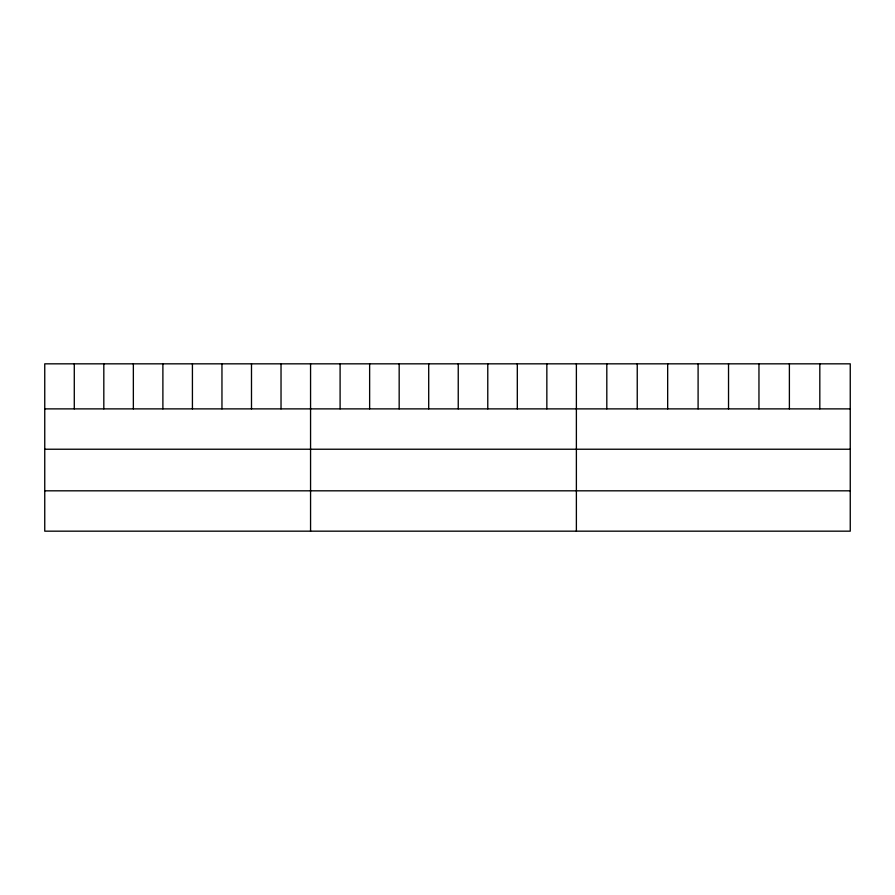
<?xml version="1.0" encoding="UTF-8"?>
<svg xmlns="http://www.w3.org/2000/svg" width="895" height="895" viewBox="0 0 895 895"><rect width="100%" height="100%" fill="white"/><g stroke="black" fill="none" stroke-linecap="round" stroke-linejoin="round"><path stroke-width="1.34" d="M850.25 408.881L850.25 531.171L44.75 531.171L44.75 363.829L850.25 363.829L850.25 408.881L44.75 408.881M44.75 449.234L850.25 449.234M44.75 490.818L850.25 490.818M819.82 363.829L819.82 408.881M789.39 363.829L789.39 408.881M758.96 363.829L758.96 408.881M728.53 363.829L728.53 408.881M698.1 363.829L698.1 408.881M667.67 363.829L667.67 408.881M637.24 363.829L637.24 408.881M606.81 363.829L606.81 408.881M576.38 363.829L576.38 531.171M546.845 363.829L546.845 408.881M517.31 363.829L517.31 408.881M487.775 363.829L487.775 408.881M458.24 363.829L458.24 408.881M428.705 363.829L428.705 408.881M399.17 363.829L399.17 408.881M369.635 363.829L369.635 408.881M340.1 363.829L340.1 408.881M310.565 363.829L310.565 531.171M281.03 363.829L281.03 408.881M251.495 363.829L251.495 408.881M221.96 363.829L221.96 408.881M192.425 363.829L192.425 408.881M162.89 363.829L162.89 408.881M133.355 363.829L133.355 408.881M103.82 363.829L103.82 408.881M74.285 363.829L74.285 408.881"/></g></svg>
